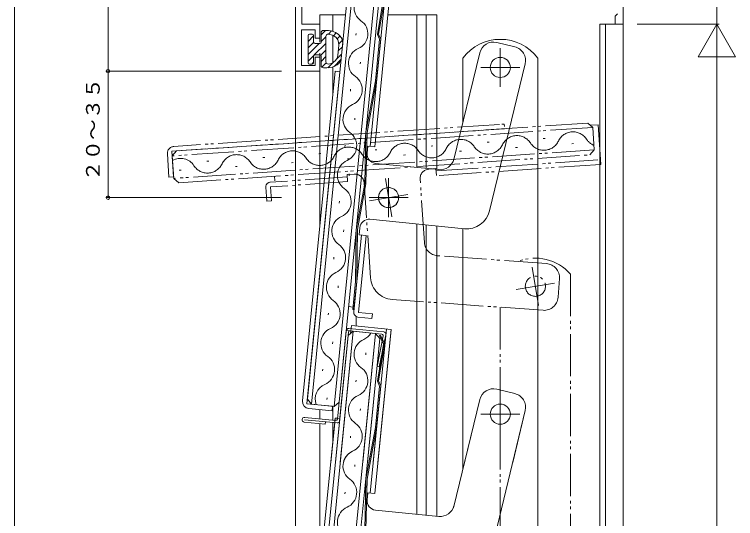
# Model space of a CAD drawing. Units: millimetres on the paper. Extents: x -420 to 373, y -297 to 267.
# Drawn here: x -417.7 to -263.7, y 63.9 to 171.5 of the extents above; entities that cross this region are included whole.
import ezdxf
from ezdxf.enums import TextEntityAlignment as Align

# ---------------------------------------------------------------- set-up
doc = ezdxf.new("R2010")
doc.units = ezdxf.units.MM
doc.linetypes.add('CHAIN2', pattern=[12, 9, -1, 1, -1])
doc.linetypes.add('DOUBLE_CHAIN2', pattern=[12.8, 9, -1, 0.6, -0.6, 0.6, -1])
for name, color, linetype, lineweight in [('0-1_YKK_ZWAK', 7, 'Continuous', 9), ('0-3_YKK_11', 7, 'Continuous', 9), ('0-4_YKK_12', 2, 'Continuous', 9), ('0-6_YKK_13', 4, 'Continuous', 9), ('0-7_YKK_D', 6, 'Continuous', 9)]:
    doc.layers.add(name, color=color, linetype=linetype, lineweight=lineweight)
doc.styles.add('ＭＳ ゴシック', font='')
doc.styles.get('ＭＳ ゴシック').set_extended_font_data('MS Gothic')

msp = doc.modelspace()

# ---------------------------------------------------------------- linework, layer by layer
at = {"layer": '0-1_YKK_ZWAK'}
msp.add_line((-417.7, -260.6), (-417.7, 264.4), dxfattribs=at)
at = {"layer": '0-3_YKK_11'}
for p, q in [((-357.7, 199.399), (-357.7, 159.399)), ((-287.7, 169.399), (-287.7, 199.399)), ((-356.3, 169.399), (-356.3, 189.899)), ((-289.1, 171.399), (-289.4, 171.099)), ((-289.4, 171.099), (-289.4, 169.399)), ((-288.9, 171.599), (-289.1, 171.399)), ((-356.4, 168.199), (-353.5, 168.199)), ((-356.4, 160.599), (-356.4, 168.199)), ((-352.5, 169.399), (-356.3, 169.399)), ((-353.5, 168.199), (-353.5, 166.399)), ((-352.5, 166.399), (-352.5, 169.399)), ((-289.4, 169.399), (-287.7, 169.399)), ((-353.5, 166.399), (-352.5, 166.399)), ((-353.5, 162.399), (-353.5, 160.599)), ((-352.5, 162.399), (-353.5, 162.399)), ((-352.5, 159.399), (-352.5, 162.399)), ((-353.5, 160.599), (-356.4, 160.599)), ((-357.7, 159.399), (-352.5, 159.399))]:
    msp.add_line(p, q, dxfattribs=at)
at = {"layer": '0-4_YKK_12'}
for p, q in [((-357.7, 0.899), (-357.7, 199.399)), ((-287.7, 199.399), (-287.7, 0.88)), ((-345.353, 177.866), (-354.229, 88.305)), ((-340.577, 177.393), (-349.453, 87.831)), ((-346.447, 176.969), (-355.126, 89.398)), ((-348.359, 88.728), (-339.68, 176.299)), ((-352.5, 171.399), (-352.5, 165.599)), ((-352.5, 171.399), (-346.999, 171.399)), ((-349.701, 167.882), (-349.701, 171.399)), ((-337.955, 171.399), (-327.5, 171.399)), ((-331.8, 138.839), (-331.8, 171.399)), ((-329.8, 138.641), (-329.8, 171.399)), ((-327.5, 171.399), (-327.5, 138.413)), ((-292.7, 169.399), (-291.501, 169.399)), ((-292.7, 169.398), (-292.7, 0.899)), ((-292.025, 169.399), (-287.7, 169.399)), ((-291.5, 169.399), (-291.5, 0.899)), ((-349.701, 161.191), (-349.701, 167.024)), ((-344.737, 167.454), (-344.776, 167.056)), ((-352.5, 163.199), (-352.5, 126.03)), ((-349.701, 154.278), (-349.701, 160.316)), ((-343.816, 161.334), (-343.856, 160.935)), ((-345.921, 155.513), (-345.96, 155.115)), ((-345, 149.392), (-345.039, 148.994)), ((-347.104, 143.571), (-347.143, 143.173)), ((-346.183, 137.451), (-346.223, 137.052)), ((-348.288, 131.63), (-348.327, 131.232)), ((-331.8, 64.839), (-331.8, 126.78)), ((-329.8, 64.641), (-329.8, 126.582)), ((-327.5, 126.354), (-327.5, 64.413)), ((-347.367, 125.509), (-347.406, 125.111)), ((-349.471, 119.688), (-349.51, 119.29)), ((-348.55, 113.568), (-348.59, 113.169)), ((-350.655, 107.747), (-350.694, 107.349)), ((-344.7, 105.007), (-344.7, 107.024)), ((-345.353, 103.866), (-354.229, 14.305)), ((-340.577, 103.393), (-349.453, 13.831)), ((-345.353, 103.866), (-348.125, 75.899)), ((-346.447, 102.969), (-345.353, 103.866)), ((-346.447, 102.969), (-345.353, 103.866)), ((-340.577, 103.393), (-345.353, 103.866)), ((-340.577, 103.393), (-345.353, 103.866)), ((-340.577, 103.393), (-343.301, 75.899)), ((-339.68, 102.299), (-340.577, 103.393)), ((-339.68, 102.299), (-340.577, 103.393)), ((-346.447, 102.969), (-355.126, 15.398)), ((-346.447, 102.969), (-349.13, 75.899)), ((-348.359, 14.728), (-339.68, 102.299)), ((-342.297, 75.899), (-339.68, 102.299)), ((-349.734, 101.626), (-349.773, 101.228)), ((-342.633, 99.275), (-342.672, 98.877)), ((-342.633, 99.275), (-342.672, 98.877)), ((-351.838, 95.805), (-351.878, 95.407)), ((-344.737, 93.454), (-344.776, 93.056)), ((-344.737, 93.454), (-344.776, 93.056)), ((-354.229, 88.305), (-355.126, 89.398)), ((-350.917, 89.685), (-350.957, 89.286)), ((-354.229, 88.305), (-349.453, 87.831)), ((-349.701, 84.902), (-349.701, 87.856)), ((-348.359, 88.728), (-349.453, 87.831)), ((-352.5, 87.128), (-352.5, 85.18)), ((-343.816, 87.333), (-343.856, 86.935)), ((-343.816, 87.333), (-343.856, 86.935)), ((-352.5, 84.175), (-352.5, 0.899)), ((-349.701, 80.278), (-349.701, 84.4)), ((-345.921, 81.513), (-345.96, 81.115)), ((-345.921, 81.513), (-345.96, 81.115)), ((-345, 75.392), (-345.039, 74.994)), ((-347.104, 69.571), (-347.143, 69.173))]:
    msp.add_line(p, q, dxfattribs=at)
at = {"layer": '0-4_YKK_12', "linetype": 'DOUBLE_CHAIN2'}
for p, q in [((-295.28, 148.313), (-383.078, 142.358)), ((-295.28, 148.313), (-294.214, 147.383)), ((-294.214, 147.383), (-384.008, 141.293)), ((-293.89, 142.594), (-294.214, 147.383)), ((-304.38, 145.05), (-304.779, 145.023)), ((-328.325, 143.426), (-328.724, 143.399)), ((-316.353, 144.238), (-316.752, 144.211)), ((-298.291, 143.939), (-298.69, 143.912)), ((-384.008, 141.293), (-383.078, 142.358)), ((-293.89, 142.594), (-383.683, 136.504)), ((-352.27, 141.802), (-352.669, 141.775)), ((-340.298, 142.614), (-340.697, 142.587)), ((-322.236, 142.315), (-322.635, 142.288)), ((-310.264, 143.127), (-310.663, 143.1)), ((-294.82, 141.529), (-293.89, 142.594)), ((-384.008, 141.293), (-383.683, 136.504)), ((-382.618, 135.574), (-294.82, 141.529)), ((-376.215, 140.178), (-376.614, 140.151)), ((-364.243, 140.99), (-364.642, 140.963)), ((-346.181, 140.691), (-346.58, 140.664)), ((-334.209, 141.503), (-334.608, 141.476)), ((-370.126, 139.067), (-370.525, 139.04)), ((-358.154, 139.879), (-358.553, 139.852)), ((-382.099, 138.255), (-382.498, 138.228)), ((-382.618, 135.574), (-383.683, 136.504))]:
    msp.add_line(p, q, dxfattribs=at)
at = {"layer": '0-4_YKK_12'}
for centre, radius, start, end in [((-341.741, 172.986), 3.436, 113.53062, 235.14935), ((-345.669, 167.346), 3.437, 293.53937, 55.14062), ((-342.924, 161.044), 3.436, 113.53062, 235.14935), ((-346.852, 155.404), 3.437, 293.53937, 55.14062), ((-344.108, 149.103), 3.436, 113.53062, 235.14935), ((-348.036, 143.463), 3.437, 293.53937, 55.14062), ((-345.291, 137.161), 3.436, 113.53062, 235.14935), ((-349.219, 131.521), 3.437, 293.53937, 55.14062), ((-346.475, 125.22), 3.436, 113.53062, 235.14935), ((-350.403, 119.58), 3.437, 293.53937, 55.14062), ((-347.658, 113.278), 3.436, 113.53062, 235.14935), ((-351.586, 107.638), 3.437, 293.53937, 55.14062), ((-348.842, 101.337), 3.436, 113.53062, 235.14935), ((-344.485, 105.287), 3.437, 293.53937, 328.46605), ((-344.485, 105.287), 3.437, 293.53937, 328.46605), ((-341.741, 98.986), 3.436, 113.53062, 235.14935), ((-341.741, 98.986), 3.436, 113.53062, 235.14935), ((-352.77, 95.697), 3.437, 293.53937, 55.14062), ((-345.669, 93.346), 3.437, 293.53937, 55.14062), ((-345.669, 93.346), 3.437, 293.53937, 55.14062), ((-350.025, 89.395), 3.436, 113.53062, 200.21631), ((-342.924, 87.044), 3.436, 113.53062, 235.14935), ((-342.924, 87.044), 3.436, 113.53062, 235.14935), ((-346.852, 81.404), 3.437, 293.53937, 55.14062), ((-346.852, 81.404), 3.437, 293.53937, 55.14062), ((-344.108, 75.103), 3.436, 113.53062, 235.14935), ((-344.108, 75.103), 3.436, 113.53062, 166.59753), ((-348.036, 69.463), 3.437, 293.53937, 55.14062), ((-345.291, 63.161), 3.436, 113.53062, 235.14935)]:
    msp.add_arc(centre, radius, start, end, dxfattribs=at)
at = {"layer": '0-4_YKK_12', "linetype": 'DOUBLE_CHAIN2'}
for centre, radius, start, end in [((-298.429, 143.012), 3.436, 33.07063, 154.68935), ((-322.374, 141.388), 3.436, 33.07063, 154.68935), ((-310.401, 142.2), 3.436, 33.07063, 154.68935), ((-292.669, 146.763), 3.437, 213.07936, 248.00604), ((-334.346, 140.576), 3.436, 33.07063, 154.68935), ((-316.614, 145.139), 3.437, 213.07936, 334.68062), ((-304.642, 145.951), 3.437, 213.07936, 334.68062), ((-358.291, 138.952), 3.436, 33.07063, 154.68935), ((-346.319, 139.764), 3.436, 33.07063, 154.68935), ((-340.559, 143.515), 3.437, 213.07936, 334.68062), ((-328.587, 144.327), 3.437, 213.07936, 334.68062), ((-382.236, 137.328), 3.436, 33.07063, 119.7563), ((-370.264, 138.14), 3.436, 33.07063, 154.68935), ((-364.504, 141.891), 3.437, 213.07936, 334.68062), ((-352.532, 142.703), 3.437, 213.07936, 334.68062), ((-376.477, 141.079), 3.437, 213.07936, 334.68062)]:
    msp.add_arc(centre, radius, start, end, dxfattribs=at)
at = {"layer": '0-6_YKK_13'}
for p, q in [((-341.741, 143.341), (-338.269, 178.37)), ((-337.274, 178.271), (-340.745, 143.243)), ((-340.189, 167.248), (-338.851, 175.112)), ((-338.585, 175.185), (-339.93, 167.279)), ((-352.2, 167.142), (-351.243, 168.099)), ((-351, 168.099), (-351.7, 168.099)), ((-350.648, 167.28), (-349.965, 167.963)), ((-355, 166.999), (-355, 161.199)), ((-355, 165.756), (-353.8, 166.956)), ((-354.1, 167.299), (-354.7, 167.299)), ((-353.8, 166.999), (-353.8, 165.599)), ((-352.2, 165.599), (-352.2, 167.599)), ((-352.2, 165.728), (-351.2, 166.728)), ((-351.2, 161.416), (-351.2, 166.783)), ((-349.558, 166.956), (-348.969, 167.545)), ((-348.738, 166.362), (-348.172, 166.928)), ((-340.189, 167.248), (-339.727, 166.189)), ((-339.93, 167.279), (-339.472, 166.229)), ((-355, 164.342), (-353.796, 165.547)), ((-355, 162.928), (-352.629, 165.299)), ((-353.662, 162.852), (-351.2, 165.314)), ((-352.5, 165.299), (-353.5, 165.299)), ((-348.441, 164.959), (-348.66, 162.754)), ((-348.434, 165.252), (-347.657, 166.028)), ((-347.601, 165.322), (-347.907, 162.234)), ((-340.604, 157.342), (-339.727, 166.189)), ((-340.36, 157.273), (-339.472, 166.229)), ((-310.82, 164.568), (-314.707, 165.513)), ((-352.288, 162.812), (-351.2, 163.899)), ((-348.565, 163.706), (-347.673, 164.598)), ((-318.33, 163.306), (-323.94, 140.223)), ((-355, 161.514), (-353.753, 162.761)), ((-353.8, 162.599), (-353.8, 161.199)), ((-352.5, 162.899), (-353.5, 162.899)), ((-352.2, 160.599), (-352.2, 162.599)), ((-352.2, 161.485), (-351.2, 162.485)), ((-349.441, 160.416), (-347.974, 161.883)), ((-348.936, 161.921), (-347.829, 163.029)), ((-321.944, 162.182), (-321.944, 148.437)), ((-305.944, 162.182), (-305.944, 1.15)), ((-354.1, 160.899), (-354.7, 160.899)), ((-354.2, 160.899), (-353.8, 161.299)), ((-352.039, 160.232), (-351.123, 161.149)), ((-350.75, 160.107), (-349.62, 161.238)), ((-308.613, 160.945), (-316.24, 129.563)), ((-349.198, 159.355), (-356.17, 88.999)), ((-348.202, 159.256), (-355.225, 88.403)), ((-351.7, 160.099), (-351, 160.099)), ((-348.202, 159.256), (-349.198, 159.355)), ((-340.604, 157.342), (-342.649, 146.345)), ((-340.358, 157.296), (-342.403, 146.299)), ((-342.649, 146.345), (-342.888, 135.416)), ((-342.638, 135.41), (-342.399, 146.339)), ((-342.386, 141.898), (-342.238, 143.391)), ((-342.238, 143.391), (-340.745, 143.243)), ((-327.049, 138.368), (-340.593, 139.71)), ((-344.703, 125.62), (-342.888, 135.416)), ((-342.642, 135.37), (-344.457, 125.575)), ((-321.592, 125.768), (-341.777, 127.769)), ((-344.703, 125.62), (-344.849, 114.507)), ((-344.453, 125.617), (-344.6, 114.504)), ((-343.964, 125.976), (-344.112, 124.483)), ((-321.944, 125.803), (-321.944, 74.437)), ((-343.614, 124.434), (-345.242, 108.014)), ((-342.619, 124.335), (-344.247, 107.916)), ((-342.619, 124.335), (-344.112, 124.483)), ((-345.441, 108.537), (-344.849, 114.507)), ((-345.192, 108.512), (-344.601, 114.483)), ((-345.392, 109.034), (-346.337, 109.128)), ((-345.192, 108.512), (-345.441, 108.537)), ((-341.261, 107.62), (-344.247, 107.916)), ((-341.36, 106.625), (-344.345, 106.921)), ((-341.261, 107.62), (-341.36, 106.625)), ((-345.9, 103.418), (-345.732, 105.109)), ((-345.9, 103.418), (-345.732, 105.109)), ((-337.274, 104.271), (-345.732, 105.109)), ((-337.274, 104.271), (-345.732, 105.109)), ((-346.846, 104.014), (-348.72, 85.106)), ((-348.252, 84.759), (-346.378, 103.666)), ((-346.846, 104.014), (-339.215, 103.258)), ((-338.836, 103.722), (-346.299, 104.462)), ((-341.741, 69.341), (-338.269, 104.37)), ((-341.091, 75.899), (-338.269, 104.37)), ((-337.274, 104.271), (-340.745, 69.243)), ((-337.274, 104.271), (-340.086, 75.899)), ((-339.779, 96.257), (-338.395, 103.126)), ((-339.522, 103.058), (-339.747, 102.948)), ((-339.522, 103.058), (-339.747, 102.948)), ((-339.747, 102.948), (-339.176, 101.779)), ((-339.747, 102.948), (-338.851, 101.112)), ((-339.095, 102.182), (-339.522, 103.058)), ((-338.591, 101.15), (-339.522, 103.058)), ((-340.189, 93.248), (-338.851, 101.112)), ((-338.585, 101.185), (-339.93, 93.279)), ((-338.585, 101.185), (-339.93, 93.279)), ((-338.591, 101.15), (-338.734, 101.443)), ((-340.189, 93.248), (-339.123, 99.513)), ((-340.189, 93.248), (-339.727, 92.189)), ((-340.189, 93.248), (-339.727, 92.189)), ((-339.93, 93.279), (-339.472, 92.229)), ((-339.93, 93.279), (-339.472, 92.229)), ((-340.604, 83.342), (-339.727, 92.189)), ((-340.604, 83.342), (-339.727, 92.189)), ((-340.36, 83.273), (-339.472, 92.229)), ((-340.36, 83.273), (-339.472, 92.229)), ((-310.82, 90.568), (-314.707, 91.513)), ((-310.82, 90.568), (-314.707, 91.513)), ((-349.751, 87.861), (-355.225, 88.403)), ((-349.751, 87.861), (-349.85, 86.866)), ((-318.33, 89.306), (-323.94, 66.223)), ((-318.33, 89.306), (-321.589, 75.899)), ((-349.85, 86.866), (-354.826, 87.359)), ((-308.613, 86.945), (-316.24, 55.563)), ((-308.613, 86.945), (-311.298, 75.899)), ((-349.198, 85.355), (-356.17, 14.999)), ((-355.765, 85.001), (-348.799, 84.31)), ((-355.715, 85.498), (-349.048, 84.838)), ((-348.202, 85.256), (-355.225, 14.403)), ((-349.198, 85.355), (-349.247, 84.857)), ((-348.7, 85.306), (-349.198, 85.355)), ((-348.202, 85.256), (-349.198, 85.355)), ((-348.202, 85.256), (-349.13, 75.899)), ((-351.336, 84.059), (-355.814, 84.503)), ((-351.336, 84.059), (-351.286, 84.557)), ((-349.296, 84.36), (-350.135, 75.899)), ((-340.604, 83.342), (-342.649, 72.345)), ((-340.358, 83.296), (-342.403, 72.299)), ((-340.604, 83.342), (-341.988, 75.899)), ((-340.358, 83.296), (-341.734, 75.899)), ((-342.649, 72.345), (-342.888, 61.416)), ((-342.638, 61.41), (-342.399, 72.339)), ((-327.049, 64.368), (-340.593, 65.71))]:
    msp.add_line(p, q, dxfattribs=at)
at = {"layer": '0-6_YKK_13', "linetype": 'CHAIN2'}
for p, q in [((-313.944, 156.032), (-313.944, 164.332)), ((-318.094, 160.182), (-309.794, 160.182)), ((-337.801, 128.249), (-337.801, 136.549)), ((-341.951, 132.399), (-333.651, 132.399)), ((-313.944, 82.032), (-313.944, 90.332)), ((-313.944, 82.032), (-313.944, 90.332)), ((-318.094, 86.182), (-309.794, 86.182)), ((-318.094, 86.182), (-309.794, 86.182))]:
    msp.add_line(p, q, dxfattribs=at)
at = {"layer": '0-6_YKK_13', "linetype": 'DOUBLE_CHAIN2'}
for p, q in [((-314.104, 148.039), (-383.645, 143.322)), ((-313.107, 148.106), (-313.606, 148.072)), ((-313.073, 147.607), (-313.107, 148.106)), ((-294.747, 147.848), (-293.051, 147.963)), ((-292.476, 139.483), (-293.051, 147.963)), ((-313.039, 147.109), (-384.076, 142.291)), ((-383.704, 136.803), (-384.076, 142.291)), ((-327.663, 138.098), (-292.544, 140.48)), ((-292.476, 139.483), (-327.595, 137.101)), ((-345.157, 137.413), (-346.653, 137.312)), ((-346.552, 135.815), (-346.653, 137.312)), ((-346.619, 136.813), (-363.082, 135.696)), ((-346.552, 135.815), (-363.014, 134.699)), ((-362.101, 136.013), (-362.165, 136.961)), ((-341.653, 115.316), (-343.026, 135.553)), ((-338.488, 136.492), (-337.113, 128.307)), ((-330.132, 122.786), (-331.053, 136.365)), ((-362.811, 131.705), (-363.014, 134.699)), ((-341.893, 131.712), (-333.708, 133.087)), ((-304.094, 118.321), (-327.788, 120.028)), ((-307.136, 117.57), (-305.76, 109.385)), ((-298.948, 116.092), (-298.948, 1.456)), ((-310.541, 112.79), (-302.356, 114.165)), ((-301.605, 111.123), (-301.317, 115.113)), ((-304.813, 108.347), (-337.024, 110.667)), ((-313.948, 109.005), (-313.948, 1.456))]:
    msp.add_line(p, q, dxfattribs=at)
for points in [[(-383.704, 136.803), (-384.701, 136.736), (-385.04, 141.724)], [(-329.193, 138.496), (-327.697, 138.597), (-327.595, 137.101)], [(-362.811, 131.705), (-363.809, 131.638), (-364.012, 134.631)]]:
    msp.add_lwpolyline(points, dxfattribs=at)
at = {"layer": '0-6_YKK_13'}
for points in [[(-338.95, 102.9), (-340.269, 96.356), (-339.779, 96.257)], [(-342.386, 67.898), (-342.238, 69.391), (-340.745, 69.243)]]:
    msp.add_lwpolyline(points, dxfattribs=at)
for centre in [(-313.944, 160.182), (-337.801, 132.399), (-313.944, 86.182), (-313.944, 86.182)]:
    msp.add_circle(centre, 2.15, dxfattribs=at)
at = {"layer": '0-6_YKK_13', "linetype": 'DOUBLE_CHAIN2'}
for centre in [(-337.801, 132.399), (-306.448, 113.478)]:
    msp.add_circle(centre, 2.15, dxfattribs=at)
at = {"layer": '0-6_YKK_13'}
for centre, radius, start, end in [((-351.7, 167.599), 0.5, 90, 180), ((-351, 164.099), 4, 45.21988, 90), ((-354.7, 166.999), 0.3, 90, 180), ((-354.1, 166.999), 0.3, 0, 90), ((-350.7, 166.783), 0.5, 83.62062, 180.00015), ((-351, 164.099), 3.2, 61.70161, 83.62062), ((-350.431, 165.156), 2, 354.34, 61.70161), ((-349.592, 165.519), 2, 354.34, 45.21988), ((-353.5, 165.599), 0.3, 180, 270), ((-352.5, 165.599), 0.3, 270, 0), ((-313.944, 156.182), 10, 36.86989, 143.1301), ((-315.415, 162.598), 3, 76.34, 166.34), ((-311.528, 161.653), 3, 346.34, 76.34), ((-353.5, 162.599), 0.3, 90, 180), ((-352.5, 162.599), 0.3, 0, 90), ((-350.65, 162.952), 2, 286.97836, 354.34), ((-349.898, 162.431), 2, 303.4601, 354.34), ((-354.7, 161.199), 0.3, 180, 270), ((-354.1, 161.199), 0.3, 270, 0), ((-351.7, 160.599), 0.5, 180, 270), ((-350.7, 161.416), 0.5, 180.00015, 276.37968), ((-351, 164.099), 4, 270, 303.4601), ((-351, 164.099), 3.2, 276.37968, 286.97836), ((-340.396, 141.701), 2, 174.34, 264.34), ((-326.753, 141.353), 3, 264.34, 346.34), ((-321.099, 130.744), 5, 264.34, 346.34), ((-341.974, 125.779), 2, 84.34, 174.34), ((-344.247, 107.916), 1, 174.34, 264.34), ((-346.348, 103.965), 0.5, 84.33824, 174.34), ((-346.079, 103.636), 0.3, 84.34, 174.34), ((-339.244, 102.959), 0.3, 348.60686, 84.34), ((-338.885, 103.225), 0.5, 348.60686, 84.34), ((-315.415, 88.598), 3, 76.34, 166.34), ((-315.415, 88.598), 3, 76.34, 166.34), ((-311.528, 87.653), 3, 346.34, 76.34), ((-311.528, 87.653), 3, 346.34, 76.34), ((-354.678, 88.852), 1.5, 174.34, 264.34), ((-355.765, 85.001), 0.5, 84.34, 264.34), ((-349.018, 85.136), 0.3, 264.34, 354.34), ((-348.749, 84.808), 0.5, 264.34, 354.34), ((-340.396, 67.701), 2, 174.34, 264.34), ((-326.753, 67.353), 3, 264.34, 346.34)]:
    msp.add_arc(centre, radius, start, end, dxfattribs=at)
at = {"layer": '0-6_YKK_13', "linetype": 'DOUBLE_CHAIN2'}
for centre, radius, start, end in [((-383.543, 141.826), 1.5, 93.87999, 183.87999), ((-345.021, 135.418), 2, 3.87999, 93.87999), ((-329.058, 136.5), 2, 93.87999, 183.87999), ((-363.014, 134.699), 1, 93.87999, 183.87999), ((-327.139, 122.989), 3, 183.87999, 265.87999), ((-306.448, 109.478), 10, 41.40962, 111.85747), ((-304.31, 115.329), 3, 355.87999, 85.87999), ((-336.665, 115.654), 5, 183.87999, 265.87999), ((-304.597, 111.339), 3, 265.87999, 355.87999)]:
    msp.add_arc(centre, radius, start, end, dxfattribs=at)
at = {"layer": '0-7_YKK_D'}
for p, q in [((-397.7, 199.4), (-397.7, 159.399)), ((-267.701, 199.399), (-267.701, 169.399)), ((-284.7, 169.399), (-267.201, 169.4)), ((-267.7, 169.4), (-271.7, 162.472)), ((-267.701, 169.4), (-267.696, -170.6)), ((-267.7, 169.4), (-263.7, 162.472)), ((-284.7, 169.399), (-267.201, 169.399)), ((-263.7, 162.472), (-271.7, 162.472)), ((-360.701, 159.399), (-398.2, 159.399)), ((-360.7, 159.399), (-398.2, 159.399)), ((-397.7, 159.399), (-397.7, 132.399)), ((-360.7, 132.399), (-398.2, 132.399))]:
    msp.add_line(p, q, dxfattribs=at)
for centre, start, end in [((-397.7, 159.399), 0, 180), ((-397.7, 159.399), 0, 180), ((-397.7, 159.399), 180, 0), ((-397.7, 159.399), 180, 0), ((-397.7, 132.399), 0, 180), ((-397.7, 132.399), 180, 0)]:
    msp.add_arc(centre, 0.375, start, end, dxfattribs=at)

# ---------------------------------------------------------------- texts
at = {"layer": '0-7_YKK_D', "color": 7, "style": 'ＭＳ ゴシック', "width": 1.1}
msp.add_text('２０～３５', height=2.933, rotation=90, dxfattribs=at).set_placement((-398.6, 135.918), align=Align.BOTTOM_LEFT)

doc.saveas('drawing.dxf')
